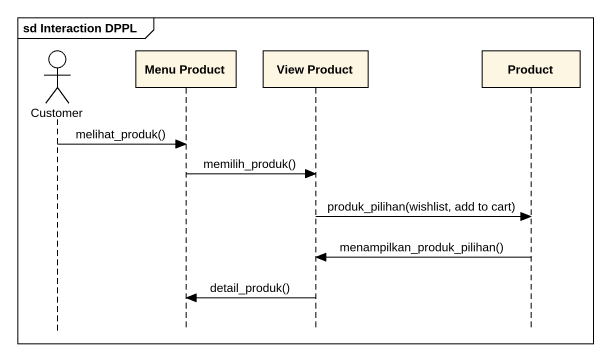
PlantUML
@startuml
mainframe sd Interaction DPPL
hide footbox
actor Customer
participant "Menu Product" as Menu_Product
participant "View Product" as View_Product
participant Product

Customer -> Menu_Product : melihat_produk()
Menu_Product -> View_Product : memilih_produk()
View_Product -> Product : produk_pilihan(wishlist, add to cart)
Product -> View_Product : menampilkan_produk_pilihan()
View_Product -> Menu_Product : detail_produk()
@enduml
